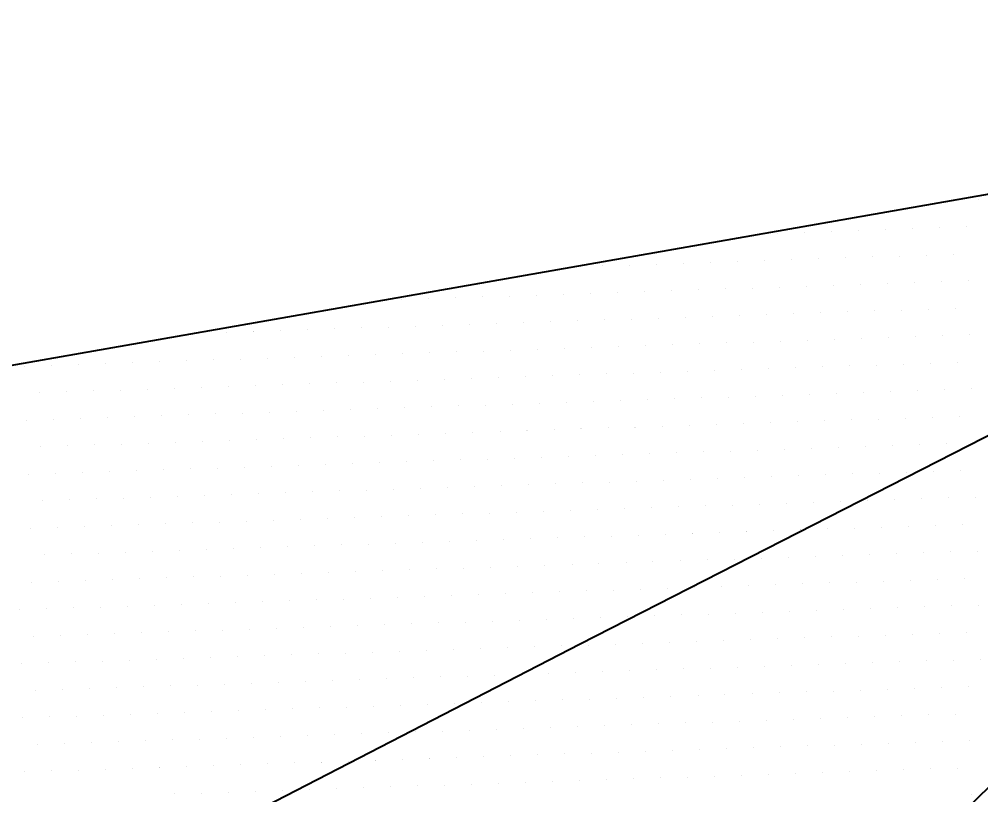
# Model space of a CAD drawing. Header units: metres. Extents: x -81 to 63023, y -186 to 109005.
# Drawn here: x 66.175 to 66.288, y -10.5435 to -10.4524 of the extents above; entities that cross this region are included whole.
import ezdxf
from ezdxf.enums import TextEntityAlignment as Align

# ---------------------------------------------------------------- set-up
doc = ezdxf.new("R2018")
doc.units = ezdxf.units.M
doc.layers.add('LIN010CO', color=2, linetype='Continuous')
doc.layers.add('TEXT035', color=1, linetype='Continuous')
doc.styles.get("Standard").update_dxf_attribs({"font": 'txt.shx'})

# ---------------------------------------------------------------- blocks, each defined once
blk = doc.blocks.new('*X20')
at = {"color": 0}
for p, q in [((259.3848, 627.9769), (259.3848, 627.9769)), ((259.39115, 627.9769), (259.39115, 627.9769)), ((259.3975, 627.9769), (259.3975, 627.9769)), ((259.40385, 627.9769), (259.40385, 627.9769)), ((259.4102, 627.9769), (259.4102, 627.9769)), ((259.41655, 627.9769), (259.41655, 627.9769)), ((259.4229, 627.9769), (259.4229, 627.9769)), ((259.381625, 627.97055), (259.381625, 627.97055)), ((259.387975, 627.97055), (259.387975, 627.97055)), ((259.394325, 627.97055), (259.394325, 627.97055)), ((259.400675, 627.97055), (259.400675, 627.97055)), ((259.407025, 627.97055), (259.407025, 627.97055)), ((259.413375, 627.97055), (259.413375, 627.97055)), ((259.419725, 627.97055), (259.419725, 627.97055)), ((259.426075, 627.97055), (259.426075, 627.97055)), ((259.432425, 627.97055), (259.432425, 627.97055)), ((259.438775, 627.97055), (259.438775, 627.97055)), ((259.445125, 627.97055), (259.445125, 627.97055)), ((259.451475, 627.97055), (259.451475, 627.97055)), ((259.457825, 627.97055), (259.457825, 627.97055)), ((259.464175, 627.97055), (259.464175, 627.97055)), ((259.470525, 627.97055), (259.470525, 627.97055)), ((259.3848, 627.9642), (259.3848, 627.9642)), ((259.39115, 627.9642), (259.39115, 627.9642)), ((259.3975, 627.9642), (259.3975, 627.9642)), ((259.40385, 627.9642), (259.40385, 627.9642)), ((259.4102, 627.9642), (259.4102, 627.9642)), ((259.41655, 627.9642), (259.41655, 627.9642)), ((259.4229, 627.9642), (259.4229, 627.9642)), ((259.42925, 627.9642), (259.42925, 627.9642)), ((259.4356, 627.9642), (259.4356, 627.9642)), ((259.44195, 627.9642), (259.44195, 627.9642)), ((259.4483, 627.9642), (259.4483, 627.9642)), ((259.45465, 627.9642), (259.45465, 627.9642)), ((259.461, 627.9642), (259.461, 627.9642)), ((259.46735, 627.9642), (259.46735, 627.9642)), ((259.4737, 627.9642), (259.4737, 627.9642)), ((259.48005, 627.9642), (259.48005, 627.9642)), ((259.4864, 627.9642), (259.4864, 627.9642)), ((259.381625, 627.95785), (259.381625, 627.95785)), ((259.387975, 627.95785), (259.387975, 627.95785)), ((259.394325, 627.95785), (259.394325, 627.95785)), ((259.400675, 627.95785), (259.400675, 627.95785)), ((259.407025, 627.95785), (259.407025, 627.95785)), ((259.413375, 627.95785), (259.413375, 627.95785)), ((259.419725, 627.95785), (259.419725, 627.95785)), ((259.426075, 627.95785), (259.426075, 627.95785)), ((259.432425, 627.95785), (259.432425, 627.95785)), ((259.438775, 627.95785), (259.438775, 627.95785)), ((259.445125, 627.95785), (259.445125, 627.95785)), ((259.451475, 627.95785), (259.451475, 627.95785)), ((259.457825, 627.95785), (259.457825, 627.95785)), ((259.464175, 627.95785), (259.464175, 627.95785)), ((259.470525, 627.95785), (259.470525, 627.95785)), ((259.476875, 627.95785), (259.476875, 627.95785)), ((259.483225, 627.95785), (259.483225, 627.95785)), ((259.489575, 627.95785), (259.489575, 627.95785)), ((259.3848, 627.9515), (259.3848, 627.9515)), ((259.39115, 627.9515), (259.39115, 627.9515)), ((259.3975, 627.9515), (259.3975, 627.9515)), ((259.40385, 627.9515), (259.40385, 627.9515)), ((259.4102, 627.9515), (259.4102, 627.9515)), ((259.41655, 627.9515), (259.41655, 627.9515)), ((259.4229, 627.9515), (259.4229, 627.9515)), ((259.42925, 627.9515), (259.42925, 627.9515)), ((259.4356, 627.9515), (259.4356, 627.9515)), ((259.44195, 627.9515), (259.44195, 627.9515)), ((259.4483, 627.9515), (259.4483, 627.9515)), ((259.45465, 627.9515), (259.45465, 627.9515)), ((259.461, 627.9515), (259.461, 627.9515)), ((259.46735, 627.9515), (259.46735, 627.9515)), ((259.4737, 627.9515), (259.4737, 627.9515)), ((259.48005, 627.9515), (259.48005, 627.9515)), ((259.4864, 627.9515), (259.4864, 627.9515)), ((259.381625, 627.94515), (259.381625, 627.94515)), ((259.387975, 627.94515), (259.387975, 627.94515)), ((259.394325, 627.94515), (259.394325, 627.94515)), ((259.400675, 627.94515), (259.400675, 627.94515)), ((259.407025, 627.94515), (259.407025, 627.94515)), ((259.413375, 627.94515), (259.413375, 627.94515)), ((259.419725, 627.94515), (259.419725, 627.94515)), ((259.426075, 627.94515), (259.426075, 627.94515)), ((259.432425, 627.94515), (259.432425, 627.94515)), ((259.438775, 627.94515), (259.438775, 627.94515)), ((259.445125, 627.94515), (259.445125, 627.94515)), ((259.451475, 627.94515), (259.451475, 627.94515)), ((259.457825, 627.94515), (259.457825, 627.94515)), ((259.464175, 627.94515), (259.464175, 627.94515)), ((259.470525, 627.94515), (259.470525, 627.94515)), ((259.476875, 627.94515), (259.476875, 627.94515)), ((259.483225, 627.94515), (259.483225, 627.94515)), ((259.489575, 627.94515), (259.489575, 627.94515)), ((259.3848, 627.9388), (259.3848, 627.9388)), ((259.39115, 627.9388), (259.39115, 627.9388)), ((259.3975, 627.9388), (259.3975, 627.9388)), ((259.40385, 627.9388), (259.40385, 627.9388)), ((259.4102, 627.9388), (259.4102, 627.9388)), ((259.41655, 627.9388), (259.41655, 627.9388)), ((259.4229, 627.9388), (259.4229, 627.9388)), ((259.42925, 627.9388), (259.42925, 627.9388)), ((259.4356, 627.9388), (259.4356, 627.9388)), ((259.44195, 627.9388), (259.44195, 627.9388)), ((259.4483, 627.9388), (259.4483, 627.9388)), ((259.45465, 627.9388), (259.45465, 627.9388)), ((259.461, 627.9388), (259.461, 627.9388)), ((259.46735, 627.9388), (259.46735, 627.9388)), ((259.4737, 627.9388), (259.4737, 627.9388)), ((259.48005, 627.9388), (259.48005, 627.9388)), ((259.4864, 627.9388), (259.4864, 627.9388)), ((259.49275, 627.9388), (259.49275, 627.9388)), ((259.381625, 627.93245), (259.381625, 627.93245)), ((259.387975, 627.93245), (259.387975, 627.93245)), ((259.394325, 627.93245), (259.394325, 627.93245)), ((259.400675, 627.93245), (259.400675, 627.93245)), ((259.407025, 627.93245), (259.407025, 627.93245)), ((259.413375, 627.93245), (259.413375, 627.93245)), ((259.419725, 627.93245), (259.419725, 627.93245)), ((259.426075, 627.93245), (259.426075, 627.93245)), ((259.432425, 627.93245), (259.432425, 627.93245)), ((259.438775, 627.93245), (259.438775, 627.93245)), ((259.445125, 627.93245), (259.445125, 627.93245)), ((259.451475, 627.93245), (259.451475, 627.93245)), ((259.457825, 627.93245), (259.457825, 627.93245)), ((259.464175, 627.93245), (259.464175, 627.93245)), ((259.470525, 627.93245), (259.470525, 627.93245)), ((259.476875, 627.93245), (259.476875, 627.93245)), ((259.483225, 627.93245), (259.483225, 627.93245)), ((259.489575, 627.93245), (259.489575, 627.93245)), ((259.3848, 627.9261), (259.3848, 627.9261)), ((259.39115, 627.9261), (259.39115, 627.9261)), ((259.3975, 627.9261), (259.3975, 627.9261)), ((259.40385, 627.9261), (259.40385, 627.9261)), ((259.4102, 627.9261), (259.4102, 627.9261)), ((259.41655, 627.9261), (259.41655, 627.9261)), ((259.4229, 627.9261), (259.4229, 627.9261)), ((259.42925, 627.9261), (259.42925, 627.9261)), ((259.4356, 627.9261), (259.4356, 627.9261)), ((259.44195, 627.9261), (259.44195, 627.9261)), ((259.4483, 627.9261), (259.4483, 627.9261)), ((259.45465, 627.9261), (259.45465, 627.9261)), ((259.461, 627.9261), (259.461, 627.9261)), ((259.46735, 627.9261), (259.46735, 627.9261)), ((259.4737, 627.9261), (259.4737, 627.9261)), ((259.48005, 627.9261), (259.48005, 627.9261)), ((259.4864, 627.9261), (259.4864, 627.9261)), ((259.49275, 627.9261), (259.49275, 627.9261)), ((259.381625, 627.91975), (259.381625, 627.91975)), ((259.387975, 627.91975), (259.387975, 627.91975)), ((259.394325, 627.91975), (259.394325, 627.91975)), ((259.400675, 627.91975), (259.400675, 627.91975)), ((259.407025, 627.91975), (259.407025, 627.91975)), ((259.413375, 627.91975), (259.413375, 627.91975)), ((259.419725, 627.91975), (259.419725, 627.91975)), ((259.426075, 627.91975), (259.426075, 627.91975)), ((259.432425, 627.91975), (259.432425, 627.91975)), ((259.438775, 627.91975), (259.438775, 627.91975)), ((259.445125, 627.91975), (259.445125, 627.91975)), ((259.451475, 627.91975), (259.451475, 627.91975)), ((259.457825, 627.91975), (259.457825, 627.91975)), ((259.464175, 627.91975), (259.464175, 627.91975)), ((259.470525, 627.91975), (259.470525, 627.91975)), ((259.476875, 627.91975), (259.476875, 627.91975)), ((259.483225, 627.91975), (259.483225, 627.91975)), ((259.489575, 627.91975), (259.489575, 627.91975))]:
    blk.add_line(p, q, dxfattribs=at)
blk = doc.blocks.new('*X19')
at = {"color": 0}
for p, q in [((259.37845, 627.98325), (259.37845, 627.98325)), ((259.38004, 627.98007), (259.38004, 627.98007)), ((259.38321, 627.98007), (259.38321, 627.98007)), ((259.38639, 627.98007), (259.38639, 627.98007)), ((259.38956, 627.98007), (259.38956, 627.98007)), ((259.39274, 627.98007), (259.39274, 627.98007)), ((259.39591, 627.98007), (259.39591, 627.98007)), ((259.39909, 627.98007), (259.39909, 627.98007)), ((259.40226, 627.98007), (259.40226, 627.98007)), ((259.38162, 627.9769), (259.38162, 627.9769)), ((259.3848, 627.9769), (259.3848, 627.9769)), ((259.38797, 627.9769), (259.38797, 627.9769)), ((259.39115, 627.9769), (259.39115, 627.9769)), ((259.39432, 627.9769), (259.39432, 627.9769)), ((259.3975, 627.9769), (259.3975, 627.9769)), ((259.40067, 627.9769), (259.40067, 627.9769)), ((259.40385, 627.9769), (259.40385, 627.9769)), ((259.40702, 627.9769), (259.40702, 627.9769)), ((259.4102, 627.9769), (259.4102, 627.9769)), ((259.41337, 627.9769), (259.41337, 627.9769)), ((259.41655, 627.9769), (259.41655, 627.9769)), ((259.41973, 627.9769), (259.41973, 627.9769)), ((259.4229, 627.9769), (259.4229, 627.9769)), ((259.42608, 627.9769), (259.42608, 627.9769)), ((259.38004, 627.97372), (259.38004, 627.97372)), ((259.38321, 627.97372), (259.38321, 627.97372)), ((259.38639, 627.97372), (259.38639, 627.97372)), ((259.38956, 627.97372), (259.38956, 627.97372)), ((259.39274, 627.97372), (259.39274, 627.97372)), ((259.39591, 627.97372), (259.39591, 627.97372)), ((259.39909, 627.97372), (259.39909, 627.97372)), ((259.40226, 627.97372), (259.40226, 627.97372)), ((259.40544, 627.97372), (259.40544, 627.97372)), ((259.40861, 627.97372), (259.40861, 627.97372)), ((259.41179, 627.97372), (259.41179, 627.97372)), ((259.41496, 627.97372), (259.41496, 627.97372)), ((259.41814, 627.97372), (259.41814, 627.97372)), ((259.42131, 627.97372), (259.42131, 627.97372)), ((259.42449, 627.97372), (259.42449, 627.97372)), ((259.42766, 627.97372), (259.42766, 627.97372)), ((259.43084, 627.97372), (259.43084, 627.97372)), ((259.43401, 627.97372), (259.43401, 627.97372)), ((259.43719, 627.97372), (259.43719, 627.97372)), ((259.44036, 627.97372), (259.44036, 627.97372)), ((259.44354, 627.97372), (259.44354, 627.97372)), ((259.44671, 627.97372), (259.44671, 627.97372)), ((259.38162, 627.97055), (259.38162, 627.97055)), ((259.3848, 627.97055), (259.3848, 627.97055)), ((259.38797, 627.97055), (259.38797, 627.97055)), ((259.39115, 627.97055), (259.39115, 627.97055)), ((259.39432, 627.97055), (259.39432, 627.97055)), ((259.3975, 627.97055), (259.3975, 627.97055)), ((259.40067, 627.97055), (259.40067, 627.97055)), ((259.40385, 627.97055), (259.40385, 627.97055)), ((259.40702, 627.97055), (259.40702, 627.97055)), ((259.4102, 627.97055), (259.4102, 627.97055)), ((259.41337, 627.97055), (259.41337, 627.97055)), ((259.41655, 627.97055), (259.41655, 627.97055)), ((259.41973, 627.97055), (259.41973, 627.97055)), ((259.4229, 627.97055), (259.4229, 627.97055)), ((259.42608, 627.97055), (259.42608, 627.97055)), ((259.42925, 627.97055), (259.42925, 627.97055)), ((259.43243, 627.97055), (259.43243, 627.97055)), ((259.4356, 627.97055), (259.4356, 627.97055)), ((259.43878, 627.97055), (259.43878, 627.97055)), ((259.44195, 627.97055), (259.44195, 627.97055)), ((259.44513, 627.97055), (259.44513, 627.97055)), ((259.4483, 627.97055), (259.4483, 627.97055)), ((259.45148, 627.97055), (259.45148, 627.97055)), ((259.45465, 627.97055), (259.45465, 627.97055)), ((259.45783, 627.97055), (259.45783, 627.97055)), ((259.461, 627.97055), (259.461, 627.97055)), ((259.46418, 627.97055), (259.46418, 627.97055)), ((259.46735, 627.97055), (259.46735, 627.97055)), ((259.47053, 627.97055), (259.47053, 627.97055)), ((259.38004, 627.96737), (259.38004, 627.96737)), ((259.38321, 627.96737), (259.38321, 627.96737)), ((259.38639, 627.96737), (259.38639, 627.96737)), ((259.38956, 627.96737), (259.38956, 627.96737)), ((259.39274, 627.96737), (259.39274, 627.96737)), ((259.39591, 627.96737), (259.39591, 627.96737)), ((259.39909, 627.96737), (259.39909, 627.96737)), ((259.40226, 627.96737), (259.40226, 627.96737)), ((259.40544, 627.96737), (259.40544, 627.96737)), ((259.40861, 627.96737), (259.40861, 627.96737)), ((259.41179, 627.96737), (259.41179, 627.96737)), ((259.41496, 627.96737), (259.41496, 627.96737)), ((259.41814, 627.96737), (259.41814, 627.96737)), ((259.42131, 627.96737), (259.42131, 627.96737)), ((259.42449, 627.96737), (259.42449, 627.96737)), ((259.42766, 627.96737), (259.42766, 627.96737)), ((259.43084, 627.96737), (259.43084, 627.96737)), ((259.43401, 627.96737), (259.43401, 627.96737)), ((259.43719, 627.96737), (259.43719, 627.96737)), ((259.44036, 627.96737), (259.44036, 627.96737)), ((259.44354, 627.96737), (259.44354, 627.96737)), ((259.44671, 627.96737), (259.44671, 627.96737)), ((259.44989, 627.96737), (259.44989, 627.96737)), ((259.45306, 627.96737), (259.45306, 627.96737)), ((259.45624, 627.96737), (259.45624, 627.96737)), ((259.45941, 627.96737), (259.45941, 627.96737)), ((259.46259, 627.96737), (259.46259, 627.96737)), ((259.46576, 627.96737), (259.46576, 627.96737)), ((259.46894, 627.96737), (259.46894, 627.96737)), ((259.47211, 627.96737), (259.47211, 627.96737)), ((259.47529, 627.96737), (259.47529, 627.96737)), ((259.47846, 627.96737), (259.47846, 627.96737)), ((259.48164, 627.96737), (259.48164, 627.96737)), ((259.48481, 627.96737), (259.48481, 627.96737)), ((259.48799, 627.96737), (259.48799, 627.96737)), ((259.49116, 627.96737), (259.49116, 627.96737)), ((259.38162, 627.9642), (259.38162, 627.9642)), ((259.3848, 627.9642), (259.3848, 627.9642)), ((259.38797, 627.9642), (259.38797, 627.9642)), ((259.39115, 627.9642), (259.39115, 627.9642)), ((259.39432, 627.9642), (259.39432, 627.9642)), ((259.3975, 627.9642), (259.3975, 627.9642)), ((259.40067, 627.9642), (259.40067, 627.9642)), ((259.40385, 627.9642), (259.40385, 627.9642)), ((259.40702, 627.9642), (259.40702, 627.9642)), ((259.4102, 627.9642), (259.4102, 627.9642)), ((259.41337, 627.9642), (259.41337, 627.9642)), ((259.41655, 627.9642), (259.41655, 627.9642)), ((259.41973, 627.9642), (259.41973, 627.9642)), ((259.4229, 627.9642), (259.4229, 627.9642)), ((259.42608, 627.9642), (259.42608, 627.9642)), ((259.42925, 627.9642), (259.42925, 627.9642)), ((259.43243, 627.9642), (259.43243, 627.9642)), ((259.4356, 627.9642), (259.4356, 627.9642)), ((259.43878, 627.9642), (259.43878, 627.9642)), ((259.44195, 627.9642), (259.44195, 627.9642)), ((259.44513, 627.9642), (259.44513, 627.9642)), ((259.4483, 627.9642), (259.4483, 627.9642)), ((259.45148, 627.9642), (259.45148, 627.9642)), ((259.45465, 627.9642), (259.45465, 627.9642)), ((259.45783, 627.9642), (259.45783, 627.9642)), ((259.461, 627.9642), (259.461, 627.9642)), ((259.46418, 627.9642), (259.46418, 627.9642)), ((259.46735, 627.9642), (259.46735, 627.9642)), ((259.47053, 627.9642), (259.47053, 627.9642)), ((259.4737, 627.9642), (259.4737, 627.9642)), ((259.47687, 627.9642), (259.47687, 627.9642)), ((259.48005, 627.9642), (259.48005, 627.9642)), ((259.48322, 627.9642), (259.48322, 627.9642)), ((259.4864, 627.9642), (259.4864, 627.9642)), ((259.48957, 627.9642), (259.48957, 627.9642)), ((259.38004, 627.96102), (259.38004, 627.96102)), ((259.38321, 627.96102), (259.38321, 627.96102)), ((259.38639, 627.96102), (259.38639, 627.96102)), ((259.38956, 627.96102), (259.38956, 627.96102)), ((259.39274, 627.96102), (259.39274, 627.96102)), ((259.39591, 627.96102), (259.39591, 627.96102)), ((259.39909, 627.96102), (259.39909, 627.96102)), ((259.40226, 627.96102), (259.40226, 627.96102)), ((259.40544, 627.96102), (259.40544, 627.96102)), ((259.40861, 627.96102), (259.40861, 627.96102)), ((259.41179, 627.96102), (259.41179, 627.96102)), ((259.41496, 627.96102), (259.41496, 627.96102)), ((259.41814, 627.96102), (259.41814, 627.96102)), ((259.42131, 627.96102), (259.42131, 627.96102)), ((259.42449, 627.96102), (259.42449, 627.96102)), ((259.42766, 627.96102), (259.42766, 627.96102)), ((259.43084, 627.96102), (259.43084, 627.96102)), ((259.43401, 627.96102), (259.43401, 627.96102)), ((259.43719, 627.96102), (259.43719, 627.96102)), ((259.44036, 627.96102), (259.44036, 627.96102)), ((259.44354, 627.96102), (259.44354, 627.96102)), ((259.44671, 627.96102), (259.44671, 627.96102)), ((259.44989, 627.96102), (259.44989, 627.96102)), ((259.45306, 627.96102), (259.45306, 627.96102)), ((259.45624, 627.96102), (259.45624, 627.96102)), ((259.45941, 627.96102), (259.45941, 627.96102)), ((259.46259, 627.96102), (259.46259, 627.96102)), ((259.46576, 627.96102), (259.46576, 627.96102)), ((259.46894, 627.96102), (259.46894, 627.96102)), ((259.47211, 627.96102), (259.47211, 627.96102)), ((259.47529, 627.96102), (259.47529, 627.96102)), ((259.47846, 627.96102), (259.47846, 627.96102)), ((259.48164, 627.96102), (259.48164, 627.96102)), ((259.48481, 627.96102), (259.48481, 627.96102)), ((259.48799, 627.96102), (259.48799, 627.96102)), ((259.49116, 627.96102), (259.49116, 627.96102)), ((259.38162, 627.95785), (259.38162, 627.95785)), ((259.3848, 627.95785), (259.3848, 627.95785)), ((259.38797, 627.95785), (259.38797, 627.95785)), ((259.39115, 627.95785), (259.39115, 627.95785)), ((259.39432, 627.95785), (259.39432, 627.95785)), ((259.3975, 627.95785), (259.3975, 627.95785)), ((259.40067, 627.95785), (259.40067, 627.95785)), ((259.40385, 627.95785), (259.40385, 627.95785)), ((259.40702, 627.95785), (259.40702, 627.95785)), ((259.4102, 627.95785), (259.4102, 627.95785)), ((259.41337, 627.95785), (259.41337, 627.95785)), ((259.41655, 627.95785), (259.41655, 627.95785)), ((259.41973, 627.95785), (259.41973, 627.95785)), ((259.4229, 627.95785), (259.4229, 627.95785)), ((259.42608, 627.95785), (259.42608, 627.95785)), ((259.42925, 627.95785), (259.42925, 627.95785)), ((259.43243, 627.95785), (259.43243, 627.95785)), ((259.4356, 627.95785), (259.4356, 627.95785)), ((259.43878, 627.95785), (259.43878, 627.95785)), ((259.44195, 627.95785), (259.44195, 627.95785)), ((259.44513, 627.95785), (259.44513, 627.95785)), ((259.4483, 627.95785), (259.4483, 627.95785)), ((259.45148, 627.95785), (259.45148, 627.95785)), ((259.45465, 627.95785), (259.45465, 627.95785)), ((259.45783, 627.95785), (259.45783, 627.95785)), ((259.461, 627.95785), (259.461, 627.95785)), ((259.46418, 627.95785), (259.46418, 627.95785)), ((259.46735, 627.95785), (259.46735, 627.95785)), ((259.47053, 627.95785), (259.47053, 627.95785)), ((259.4737, 627.95785), (259.4737, 627.95785)), ((259.47687, 627.95785), (259.47687, 627.95785)), ((259.48005, 627.95785), (259.48005, 627.95785)), ((259.48322, 627.95785), (259.48322, 627.95785)), ((259.4864, 627.95785), (259.4864, 627.95785)), ((259.48957, 627.95785), (259.48957, 627.95785)), ((259.38004, 627.95467), (259.38004, 627.95467)), ((259.38321, 627.95467), (259.38321, 627.95467)), ((259.38639, 627.95467), (259.38639, 627.95467)), ((259.38956, 627.95467), (259.38956, 627.95467)), ((259.39274, 627.95467), (259.39274, 627.95467)), ((259.39591, 627.95467), (259.39591, 627.95467)), ((259.39909, 627.95467), (259.39909, 627.95467)), ((259.40226, 627.95467), (259.40226, 627.95467)), ((259.40544, 627.95467), (259.40544, 627.95467)), ((259.40861, 627.95467), (259.40861, 627.95467)), ((259.41179, 627.95467), (259.41179, 627.95467)), ((259.41496, 627.95467), (259.41496, 627.95467)), ((259.41814, 627.95467), (259.41814, 627.95467)), ((259.42131, 627.95467), (259.42131, 627.95467)), ((259.42449, 627.95467), (259.42449, 627.95467)), ((259.42766, 627.95467), (259.42766, 627.95467)), ((259.43084, 627.95467), (259.43084, 627.95467)), ((259.43401, 627.95467), (259.43401, 627.95467)), ((259.43719, 627.95467), (259.43719, 627.95467)), ((259.44036, 627.95467), (259.44036, 627.95467)), ((259.44354, 627.95467), (259.44354, 627.95467)), ((259.44671, 627.95467), (259.44671, 627.95467)), ((259.44989, 627.95467), (259.44989, 627.95467)), ((259.45306, 627.95467), (259.45306, 627.95467)), ((259.45624, 627.95467), (259.45624, 627.95467)), ((259.45941, 627.95467), (259.45941, 627.95467)), ((259.46259, 627.95467), (259.46259, 627.95467)), ((259.46576, 627.95467), (259.46576, 627.95467)), ((259.46894, 627.95467), (259.46894, 627.95467)), ((259.47211, 627.95467), (259.47211, 627.95467)), ((259.47529, 627.95467), (259.47529, 627.95467)), ((259.47846, 627.95467), (259.47846, 627.95467)), ((259.48164, 627.95467), (259.48164, 627.95467)), ((259.48481, 627.95467), (259.48481, 627.95467)), ((259.48799, 627.95467), (259.48799, 627.95467)), ((259.49116, 627.95467), (259.49116, 627.95467)), ((259.38162, 627.9515), (259.38162, 627.9515)), ((259.3848, 627.9515), (259.3848, 627.9515)), ((259.38797, 627.9515), (259.38797, 627.9515)), ((259.39115, 627.9515), (259.39115, 627.9515)), ((259.39432, 627.9515), (259.39432, 627.9515)), ((259.3975, 627.9515), (259.3975, 627.9515)), ((259.40067, 627.9515), (259.40067, 627.9515)), ((259.40385, 627.9515), (259.40385, 627.9515)), ((259.40702, 627.9515), (259.40702, 627.9515)), ((259.4102, 627.9515), (259.4102, 627.9515)), ((259.41337, 627.9515), (259.41337, 627.9515)), ((259.41655, 627.9515), (259.41655, 627.9515)), ((259.41973, 627.9515), (259.41973, 627.9515)), ((259.4229, 627.9515), (259.4229, 627.9515)), ((259.42608, 627.9515), (259.42608, 627.9515)), ((259.42925, 627.9515), (259.42925, 627.9515)), ((259.43243, 627.9515), (259.43243, 627.9515)), ((259.4356, 627.9515), (259.4356, 627.9515)), ((259.43878, 627.9515), (259.43878, 627.9515)), ((259.44195, 627.9515), (259.44195, 627.9515)), ((259.44513, 627.9515), (259.44513, 627.9515)), ((259.4483, 627.9515), (259.4483, 627.9515)), ((259.45148, 627.9515), (259.45148, 627.9515)), ((259.45465, 627.9515), (259.45465, 627.9515)), ((259.45783, 627.9515), (259.45783, 627.9515)), ((259.461, 627.9515), (259.461, 627.9515)), ((259.46418, 627.9515), (259.46418, 627.9515)), ((259.46735, 627.9515), (259.46735, 627.9515)), ((259.47053, 627.9515), (259.47053, 627.9515)), ((259.4737, 627.9515), (259.4737, 627.9515)), ((259.47687, 627.9515), (259.47687, 627.9515)), ((259.48005, 627.9515), (259.48005, 627.9515)), ((259.48322, 627.9515), (259.48322, 627.9515)), ((259.4864, 627.9515), (259.4864, 627.9515)), ((259.48957, 627.9515), (259.48957, 627.9515)), ((259.38004, 627.94832), (259.38004, 627.94832)), ((259.38321, 627.94832), (259.38321, 627.94832)), ((259.38639, 627.94832), (259.38639, 627.94832)), ((259.38956, 627.94832), (259.38956, 627.94832)), ((259.39274, 627.94832), (259.39274, 627.94832)), ((259.39591, 627.94832), (259.39591, 627.94832)), ((259.39909, 627.94832), (259.39909, 627.94832)), ((259.40226, 627.94832), (259.40226, 627.94832)), ((259.40544, 627.94832), (259.40544, 627.94832)), ((259.40861, 627.94832), (259.40861, 627.94832)), ((259.41179, 627.94832), (259.41179, 627.94832)), ((259.41496, 627.94832), (259.41496, 627.94832)), ((259.41814, 627.94832), (259.41814, 627.94832)), ((259.42131, 627.94832), (259.42131, 627.94832)), ((259.42449, 627.94832), (259.42449, 627.94832)), ((259.42766, 627.94832), (259.42766, 627.94832)), ((259.43084, 627.94832), (259.43084, 627.94832)), ((259.43401, 627.94832), (259.43401, 627.94832)), ((259.43719, 627.94832), (259.43719, 627.94832)), ((259.44036, 627.94832), (259.44036, 627.94832)), ((259.44354, 627.94832), (259.44354, 627.94832)), ((259.44671, 627.94832), (259.44671, 627.94832)), ((259.44989, 627.94832), (259.44989, 627.94832)), ((259.45306, 627.94832), (259.45306, 627.94832)), ((259.45624, 627.94832), (259.45624, 627.94832)), ((259.45941, 627.94832), (259.45941, 627.94832)), ((259.46259, 627.94832), (259.46259, 627.94832)), ((259.46576, 627.94832), (259.46576, 627.94832)), ((259.46894, 627.94832), (259.46894, 627.94832)), ((259.47211, 627.94832), (259.47211, 627.94832)), ((259.47529, 627.94832), (259.47529, 627.94832)), ((259.47846, 627.94832), (259.47846, 627.94832)), ((259.48164, 627.94832), (259.48164, 627.94832)), ((259.48481, 627.94832), (259.48481, 627.94832)), ((259.48799, 627.94832), (259.48799, 627.94832)), ((259.49116, 627.94832), (259.49116, 627.94832)), ((259.38162, 627.94515), (259.38162, 627.94515)), ((259.3848, 627.94515), (259.3848, 627.94515)), ((259.38797, 627.94515), (259.38797, 627.94515)), ((259.39115, 627.94515), (259.39115, 627.94515)), ((259.39432, 627.94515), (259.39432, 627.94515)), ((259.3975, 627.94515), (259.3975, 627.94515)), ((259.40067, 627.94515), (259.40067, 627.94515)), ((259.40385, 627.94515), (259.40385, 627.94515)), ((259.40702, 627.94515), (259.40702, 627.94515)), ((259.4102, 627.94515), (259.4102, 627.94515)), ((259.41337, 627.94515), (259.41337, 627.94515)), ((259.41655, 627.94515), (259.41655, 627.94515)), ((259.41973, 627.94515), (259.41973, 627.94515)), ((259.4229, 627.94515), (259.4229, 627.94515)), ((259.42608, 627.94515), (259.42608, 627.94515)), ((259.42925, 627.94515), (259.42925, 627.94515)), ((259.43243, 627.94515), (259.43243, 627.94515)), ((259.4356, 627.94515), (259.4356, 627.94515)), ((259.43878, 627.94515), (259.43878, 627.94515)), ((259.44195, 627.94515), (259.44195, 627.94515)), ((259.44513, 627.94515), (259.44513, 627.94515)), ((259.4483, 627.94515), (259.4483, 627.94515)), ((259.45148, 627.94515), (259.45148, 627.94515)), ((259.45465, 627.94515), (259.45465, 627.94515)), ((259.45783, 627.94515), (259.45783, 627.94515)), ((259.461, 627.94515), (259.461, 627.94515)), ((259.46418, 627.94515), (259.46418, 627.94515)), ((259.46735, 627.94515), (259.46735, 627.94515)), ((259.47053, 627.94515), (259.47053, 627.94515)), ((259.4737, 627.94515), (259.4737, 627.94515)), ((259.47687, 627.94515), (259.47687, 627.94515)), ((259.48005, 627.94515), (259.48005, 627.94515)), ((259.48322, 627.94515), (259.48322, 627.94515)), ((259.4864, 627.94515), (259.4864, 627.94515)), ((259.48957, 627.94515), (259.48957, 627.94515)), ((259.38004, 627.94197), (259.38004, 627.94197)), ((259.38321, 627.94197), (259.38321, 627.94197)), ((259.38639, 627.94197), (259.38639, 627.94197)), ((259.38956, 627.94197), (259.38956, 627.94197)), ((259.39274, 627.94197), (259.39274, 627.94197)), ((259.39591, 627.94197), (259.39591, 627.94197)), ((259.39909, 627.94197), (259.39909, 627.94197)), ((259.40226, 627.94197), (259.40226, 627.94197)), ((259.40544, 627.94197), (259.40544, 627.94197)), ((259.40861, 627.94197), (259.40861, 627.94197)), ((259.41179, 627.94197), (259.41179, 627.94197)), ((259.41496, 627.94197), (259.41496, 627.94197)), ((259.41814, 627.94197), (259.41814, 627.94197)), ((259.42131, 627.94197), (259.42131, 627.94197)), ((259.42449, 627.94197), (259.42449, 627.94197)), ((259.42766, 627.94197), (259.42766, 627.94197)), ((259.43084, 627.94197), (259.43084, 627.94197)), ((259.43401, 627.94197), (259.43401, 627.94197)), ((259.43719, 627.94197), (259.43719, 627.94197)), ((259.44036, 627.94197), (259.44036, 627.94197)), ((259.44354, 627.94197), (259.44354, 627.94197)), ((259.44671, 627.94197), (259.44671, 627.94197)), ((259.44989, 627.94197), (259.44989, 627.94197)), ((259.45306, 627.94197), (259.45306, 627.94197)), ((259.45624, 627.94197), (259.45624, 627.94197)), ((259.45941, 627.94197), (259.45941, 627.94197)), ((259.46259, 627.94197), (259.46259, 627.94197)), ((259.46576, 627.94197), (259.46576, 627.94197)), ((259.46894, 627.94197), (259.46894, 627.94197)), ((259.47211, 627.94197), (259.47211, 627.94197)), ((259.47529, 627.94197), (259.47529, 627.94197)), ((259.47846, 627.94197), (259.47846, 627.94197)), ((259.48164, 627.94197), (259.48164, 627.94197)), ((259.48481, 627.94197), (259.48481, 627.94197)), ((259.48799, 627.94197), (259.48799, 627.94197)), ((259.49116, 627.94197), (259.49116, 627.94197)), ((259.38162, 627.9388), (259.38162, 627.9388)), ((259.3848, 627.9388), (259.3848, 627.9388)), ((259.38797, 627.9388), (259.38797, 627.9388)), ((259.39115, 627.9388), (259.39115, 627.9388)), ((259.39432, 627.9388), (259.39432, 627.9388)), ((259.3975, 627.9388), (259.3975, 627.9388)), ((259.40067, 627.9388), (259.40067, 627.9388)), ((259.40385, 627.9388), (259.40385, 627.9388)), ((259.40702, 627.9388), (259.40702, 627.9388)), ((259.4102, 627.9388), (259.4102, 627.9388)), ((259.41337, 627.9388), (259.41337, 627.9388)), ((259.41655, 627.9388), (259.41655, 627.9388)), ((259.41973, 627.9388), (259.41973, 627.9388)), ((259.4229, 627.9388), (259.4229, 627.9388)), ((259.42608, 627.9388), (259.42608, 627.9388)), ((259.42925, 627.9388), (259.42925, 627.9388)), ((259.43243, 627.9388), (259.43243, 627.9388)), ((259.4356, 627.9388), (259.4356, 627.9388)), ((259.43878, 627.9388), (259.43878, 627.9388)), ((259.44195, 627.9388), (259.44195, 627.9388)), ((259.44513, 627.9388), (259.44513, 627.9388)), ((259.4483, 627.9388), (259.4483, 627.9388)), ((259.45148, 627.9388), (259.45148, 627.9388)), ((259.45465, 627.9388), (259.45465, 627.9388)), ((259.45783, 627.9388), (259.45783, 627.9388)), ((259.461, 627.9388), (259.461, 627.9388)), ((259.46418, 627.9388), (259.46418, 627.9388)), ((259.46735, 627.9388), (259.46735, 627.9388)), ((259.47053, 627.9388), (259.47053, 627.9388)), ((259.4737, 627.9388), (259.4737, 627.9388)), ((259.47687, 627.9388), (259.47687, 627.9388)), ((259.48005, 627.9388), (259.48005, 627.9388)), ((259.48322, 627.9388), (259.48322, 627.9388)), ((259.4864, 627.9388), (259.4864, 627.9388)), ((259.48957, 627.9388), (259.48957, 627.9388)), ((259.49275, 627.9388), (259.49275, 627.9388)), ((259.38004, 627.93562), (259.38004, 627.93562)), ((259.38321, 627.93562), (259.38321, 627.93562)), ((259.38639, 627.93562), (259.38639, 627.93562)), ((259.38956, 627.93562), (259.38956, 627.93562)), ((259.39274, 627.93562), (259.39274, 627.93562)), ((259.39591, 627.93562), (259.39591, 627.93562)), ((259.39909, 627.93562), (259.39909, 627.93562)), ((259.40226, 627.93562), (259.40226, 627.93562)), ((259.40544, 627.93562), (259.40544, 627.93562)), ((259.40861, 627.93562), (259.40861, 627.93562)), ((259.41179, 627.93562), (259.41179, 627.93562)), ((259.41496, 627.93562), (259.41496, 627.93562)), ((259.41814, 627.93562), (259.41814, 627.93562)), ((259.42131, 627.93562), (259.42131, 627.93562)), ((259.42449, 627.93562), (259.42449, 627.93562)), ((259.42766, 627.93562), (259.42766, 627.93562)), ((259.43084, 627.93562), (259.43084, 627.93562)), ((259.43401, 627.93562), (259.43401, 627.93562)), ((259.43719, 627.93562), (259.43719, 627.93562)), ((259.44036, 627.93562), (259.44036, 627.93562)), ((259.44354, 627.93562), (259.44354, 627.93562)), ((259.44671, 627.93562), (259.44671, 627.93562)), ((259.44989, 627.93562), (259.44989, 627.93562)), ((259.45306, 627.93562), (259.45306, 627.93562)), ((259.45624, 627.93562), (259.45624, 627.93562)), ((259.45941, 627.93562), (259.45941, 627.93562)), ((259.46259, 627.93562), (259.46259, 627.93562)), ((259.46576, 627.93562), (259.46576, 627.93562)), ((259.46894, 627.93562), (259.46894, 627.93562)), ((259.47211, 627.93562), (259.47211, 627.93562)), ((259.47529, 627.93562), (259.47529, 627.93562)), ((259.47846, 627.93562), (259.47846, 627.93562)), ((259.48164, 627.93562), (259.48164, 627.93562)), ((259.48481, 627.93562), (259.48481, 627.93562)), ((259.48799, 627.93562), (259.48799, 627.93562)), ((259.49116, 627.93562), (259.49116, 627.93562)), ((259.38162, 627.93245), (259.38162, 627.93245)), ((259.3848, 627.93245), (259.3848, 627.93245)), ((259.38797, 627.93245), (259.38797, 627.93245)), ((259.39115, 627.93245), (259.39115, 627.93245)), ((259.39432, 627.93245), (259.39432, 627.93245)), ((259.3975, 627.93245), (259.3975, 627.93245)), ((259.40067, 627.93245), (259.40067, 627.93245)), ((259.40385, 627.93245), (259.40385, 627.93245)), ((259.40702, 627.93245), (259.40702, 627.93245)), ((259.4102, 627.93245), (259.4102, 627.93245)), ((259.41337, 627.93245), (259.41337, 627.93245)), ((259.41655, 627.93245), (259.41655, 627.93245)), ((259.41973, 627.93245), (259.41973, 627.93245)), ((259.4229, 627.93245), (259.4229, 627.93245)), ((259.42608, 627.93245), (259.42608, 627.93245)), ((259.42925, 627.93245), (259.42925, 627.93245)), ((259.43243, 627.93245), (259.43243, 627.93245)), ((259.4356, 627.93245), (259.4356, 627.93245)), ((259.43878, 627.93245), (259.43878, 627.93245)), ((259.44195, 627.93245), (259.44195, 627.93245)), ((259.44513, 627.93245), (259.44513, 627.93245)), ((259.4483, 627.93245), (259.4483, 627.93245)), ((259.45148, 627.93245), (259.45148, 627.93245)), ((259.45465, 627.93245), (259.45465, 627.93245)), ((259.45783, 627.93245), (259.45783, 627.93245)), ((259.461, 627.93245), (259.461, 627.93245)), ((259.46418, 627.93245), (259.46418, 627.93245)), ((259.46735, 627.93245), (259.46735, 627.93245)), ((259.47053, 627.93245), (259.47053, 627.93245)), ((259.4737, 627.93245), (259.4737, 627.93245)), ((259.47687, 627.93245), (259.47687, 627.93245)), ((259.48005, 627.93245), (259.48005, 627.93245)), ((259.48322, 627.93245), (259.48322, 627.93245)), ((259.4864, 627.93245), (259.4864, 627.93245)), ((259.48957, 627.93245), (259.48957, 627.93245)), ((259.49275, 627.93245), (259.49275, 627.93245)), ((259.38004, 627.92927), (259.38004, 627.92927)), ((259.38321, 627.92927), (259.38321, 627.92927)), ((259.38639, 627.92927), (259.38639, 627.92927)), ((259.38956, 627.92927), (259.38956, 627.92927)), ((259.39274, 627.92927), (259.39274, 627.92927)), ((259.39591, 627.92927), (259.39591, 627.92927)), ((259.39909, 627.92927), (259.39909, 627.92927)), ((259.40226, 627.92927), (259.40226, 627.92927)), ((259.40544, 627.92927), (259.40544, 627.92927)), ((259.40861, 627.92927), (259.40861, 627.92927)), ((259.41179, 627.92927), (259.41179, 627.92927)), ((259.41496, 627.92927), (259.41496, 627.92927)), ((259.41814, 627.92927), (259.41814, 627.92927)), ((259.42131, 627.92927), (259.42131, 627.92927)), ((259.42449, 627.92927), (259.42449, 627.92927)), ((259.42766, 627.92927), (259.42766, 627.92927)), ((259.43084, 627.92927), (259.43084, 627.92927)), ((259.43401, 627.92927), (259.43401, 627.92927)), ((259.43719, 627.92927), (259.43719, 627.92927)), ((259.44036, 627.92927), (259.44036, 627.92927)), ((259.44354, 627.92927), (259.44354, 627.92927)), ((259.44671, 627.92927), (259.44671, 627.92927)), ((259.44989, 627.92927), (259.44989, 627.92927)), ((259.45306, 627.92927), (259.45306, 627.92927)), ((259.45624, 627.92927), (259.45624, 627.92927)), ((259.45941, 627.92927), (259.45941, 627.92927)), ((259.46259, 627.92927), (259.46259, 627.92927)), ((259.46576, 627.92927), (259.46576, 627.92927)), ((259.46894, 627.92927), (259.46894, 627.92927)), ((259.47211, 627.92927), (259.47211, 627.92927)), ((259.47529, 627.92927), (259.47529, 627.92927)), ((259.47846, 627.92927), (259.47846, 627.92927)), ((259.48164, 627.92927), (259.48164, 627.92927)), ((259.48481, 627.92927), (259.48481, 627.92927)), ((259.48799, 627.92927), (259.48799, 627.92927)), ((259.49116, 627.92927), (259.49116, 627.92927)), ((259.38162, 627.9261), (259.38162, 627.9261)), ((259.3848, 627.9261), (259.3848, 627.9261)), ((259.38797, 627.9261), (259.38797, 627.9261)), ((259.39115, 627.9261), (259.39115, 627.9261)), ((259.39432, 627.9261), (259.39432, 627.9261)), ((259.3975, 627.9261), (259.3975, 627.9261)), ((259.40067, 627.9261), (259.40067, 627.9261)), ((259.40385, 627.9261), (259.40385, 627.9261)), ((259.40702, 627.9261), (259.40702, 627.9261)), ((259.4102, 627.9261), (259.4102, 627.9261)), ((259.41337, 627.9261), (259.41337, 627.9261)), ((259.41655, 627.9261), (259.41655, 627.9261)), ((259.41973, 627.9261), (259.41973, 627.9261)), ((259.4229, 627.9261), (259.4229, 627.9261)), ((259.42608, 627.9261), (259.42608, 627.9261)), ((259.42925, 627.9261), (259.42925, 627.9261)), ((259.43243, 627.9261), (259.43243, 627.9261)), ((259.4356, 627.9261), (259.4356, 627.9261)), ((259.43878, 627.9261), (259.43878, 627.9261)), ((259.44195, 627.9261), (259.44195, 627.9261)), ((259.44513, 627.9261), (259.44513, 627.9261)), ((259.4483, 627.9261), (259.4483, 627.9261)), ((259.45148, 627.9261), (259.45148, 627.9261)), ((259.45465, 627.9261), (259.45465, 627.9261)), ((259.45783, 627.9261), (259.45783, 627.9261)), ((259.461, 627.9261), (259.461, 627.9261)), ((259.46418, 627.9261), (259.46418, 627.9261)), ((259.46735, 627.9261), (259.46735, 627.9261)), ((259.47053, 627.9261), (259.47053, 627.9261)), ((259.4737, 627.9261), (259.4737, 627.9261)), ((259.47687, 627.9261), (259.47687, 627.9261)), ((259.48005, 627.9261), (259.48005, 627.9261)), ((259.48322, 627.9261), (259.48322, 627.9261)), ((259.4864, 627.9261), (259.4864, 627.9261)), ((259.48957, 627.9261), (259.48957, 627.9261)), ((259.49275, 627.9261), (259.49275, 627.9261)), ((259.38321, 627.92292), (259.38321, 627.92292)), ((259.38639, 627.92292), (259.38639, 627.92292)), ((259.38956, 627.92292), (259.38956, 627.92292)), ((259.39274, 627.92292), (259.39274, 627.92292)), ((259.39591, 627.92292), (259.39591, 627.92292)), ((259.39909, 627.92292), (259.39909, 627.92292)), ((259.40226, 627.92292), (259.40226, 627.92292)), ((259.40544, 627.92292), (259.40544, 627.92292)), ((259.40861, 627.92292), (259.40861, 627.92292)), ((259.41179, 627.92292), (259.41179, 627.92292)), ((259.41496, 627.92292), (259.41496, 627.92292)), ((259.41814, 627.92292), (259.41814, 627.92292)), ((259.42131, 627.92292), (259.42131, 627.92292)), ((259.42449, 627.92292), (259.42449, 627.92292)), ((259.42766, 627.92292), (259.42766, 627.92292)), ((259.43084, 627.92292), (259.43084, 627.92292)), ((259.43401, 627.92292), (259.43401, 627.92292)), ((259.43719, 627.92292), (259.43719, 627.92292)), ((259.44036, 627.92292), (259.44036, 627.92292)), ((259.44354, 627.92292), (259.44354, 627.92292)), ((259.44671, 627.92292), (259.44671, 627.92292)), ((259.44989, 627.92292), (259.44989, 627.92292)), ((259.45306, 627.92292), (259.45306, 627.92292)), ((259.45624, 627.92292), (259.45624, 627.92292)), ((259.45941, 627.92292), (259.45941, 627.92292)), ((259.46259, 627.92292), (259.46259, 627.92292)), ((259.46576, 627.92292), (259.46576, 627.92292)), ((259.46894, 627.92292), (259.46894, 627.92292)), ((259.47211, 627.92292), (259.47211, 627.92292)), ((259.47529, 627.92292), (259.47529, 627.92292)), ((259.47846, 627.92292), (259.47846, 627.92292)), ((259.48164, 627.92292), (259.48164, 627.92292)), ((259.48481, 627.92292), (259.48481, 627.92292)), ((259.48799, 627.92292), (259.48799, 627.92292)), ((259.49116, 627.92292), (259.49116, 627.92292)), ((259.38162, 627.91975), (259.38162, 627.91975)), ((259.3848, 627.91975), (259.3848, 627.91975)), ((259.38797, 627.91975), (259.38797, 627.91975)), ((259.39115, 627.91975), (259.39115, 627.91975)), ((259.39432, 627.91975), (259.39432, 627.91975)), ((259.3975, 627.91975), (259.3975, 627.91975)), ((259.40067, 627.91975), (259.40067, 627.91975)), ((259.40385, 627.91975), (259.40385, 627.91975)), ((259.40702, 627.91975), (259.40702, 627.91975)), ((259.4102, 627.91975), (259.4102, 627.91975)), ((259.41337, 627.91975), (259.41337, 627.91975)), ((259.41655, 627.91975), (259.41655, 627.91975)), ((259.41973, 627.91975), (259.41973, 627.91975)), ((259.4229, 627.91975), (259.4229, 627.91975)), ((259.42608, 627.91975), (259.42608, 627.91975)), ((259.42925, 627.91975), (259.42925, 627.91975)), ((259.43243, 627.91975), (259.43243, 627.91975)), ((259.4356, 627.91975), (259.4356, 627.91975)), ((259.43878, 627.91975), (259.43878, 627.91975)), ((259.44195, 627.91975), (259.44195, 627.91975)), ((259.44513, 627.91975), (259.44513, 627.91975)), ((259.4483, 627.91975), (259.4483, 627.91975)), ((259.45148, 627.91975), (259.45148, 627.91975)), ((259.45465, 627.91975), (259.45465, 627.91975)), ((259.45783, 627.91975), (259.45783, 627.91975)), ((259.461, 627.91975), (259.461, 627.91975)), ((259.46418, 627.91975), (259.46418, 627.91975)), ((259.46735, 627.91975), (259.46735, 627.91975)), ((259.47053, 627.91975), (259.47053, 627.91975)), ((259.4737, 627.91975), (259.4737, 627.91975)), ((259.47687, 627.91975), (259.47687, 627.91975)), ((259.48005, 627.91975), (259.48005, 627.91975)), ((259.48322, 627.91975), (259.48322, 627.91975)), ((259.4864, 627.91975), (259.4864, 627.91975)), ((259.48957, 627.91975), (259.48957, 627.91975)), ((259.49275, 627.91975), (259.49275, 627.91975)), ((259.38321, 627.91657), (259.38321, 627.91657)), ((259.38639, 627.91657), (259.38639, 627.91657)), ((259.38956, 627.91657), (259.38956, 627.91657)), ((259.39274, 627.91657), (259.39274, 627.91657)), ((259.39591, 627.91657), (259.39591, 627.91657)), ((259.39909, 627.91657), (259.39909, 627.91657)), ((259.40226, 627.91657), (259.40226, 627.91657)), ((259.40544, 627.91657), (259.40544, 627.91657)), ((259.40861, 627.91657), (259.40861, 627.91657)), ((259.41179, 627.91657), (259.41179, 627.91657)), ((259.41496, 627.91657), (259.41496, 627.91657)), ((259.41814, 627.91657), (259.41814, 627.91657)), ((259.42131, 627.91657), (259.42131, 627.91657)), ((259.42449, 627.91657), (259.42449, 627.91657)), ((259.42766, 627.91657), (259.42766, 627.91657)), ((259.43084, 627.91657), (259.43084, 627.91657)), ((259.43401, 627.91657), (259.43401, 627.91657)), ((259.43719, 627.91657), (259.43719, 627.91657)), ((259.44036, 627.91657), (259.44036, 627.91657)), ((259.44354, 627.91657), (259.44354, 627.91657)), ((259.44671, 627.91657), (259.44671, 627.91657)), ((259.44989, 627.91657), (259.44989, 627.91657)), ((259.45306, 627.91657), (259.45306, 627.91657)), ((259.45624, 627.91657), (259.45624, 627.91657)), ((259.45941, 627.91657), (259.45941, 627.91657)), ((259.46259, 627.91657), (259.46259, 627.91657)), ((259.46576, 627.91657), (259.46576, 627.91657)), ((259.46894, 627.91657), (259.46894, 627.91657)), ((259.47211, 627.91657), (259.47211, 627.91657)), ((259.47529, 627.91657), (259.47529, 627.91657)), ((259.38162, 627.9134), (259.38162, 627.9134))]:
    blk.add_line(p, q, dxfattribs=at)
blk = doc.blocks.new('*U22')
at = {"layer": 'LIN010CO'}
for points in [[(1.228122, -0.136891), (1.248981, -0.134243), (1.269797, -0.13057), (1.290615, -0.12586), (1.311479, -0.120103), (1.332433, -0.11329), (1.353521, -0.105409), (1.374856, -0.096445), (1.396825, -0.086361), (1.419881, -0.075116), (1.444479, -0.062667), (1.471073, -0.048973), (1.500119, -0.033992), (1.532069, -0.017681), (1.56738, 0)], [(1.56738, 0), (1.356333, -0.036987), (1.432185, -0.068889), (1.42223, -0.142264), (1.56738, 0)]]:
    blk.add_lwpolyline(points, dxfattribs=at)
at = {"layer": 'LIN010CO', "xscale": -0.5, "yscale": 0.5, "zscale": 0.5, "rotation": 1.893579172936262}
for name in ['*X20', '*X19']:
    blk.add_blockref(name, (141.517238, -309.542703), dxfattribs=at)
blk = doc.blocks.new('*U30')
at = {"layer": 'TEXT035', "lineweight": 30, "flags": 104}
blk.add_attdef('VALORE_AD', text='', height=0.25, rotation=360, dxfattribs=at).set_placement((-0.318408, 0.18), align=Align.BOTTOM_RIGHT)

msp = doc.modelspace()

# ---------------------------------------------------------------- block references
ref = msp.add_blockref('*U30', (66.37547, -8.15344), dxfattribs=dict(xscale=2, yscale=2, zscale=2))
lines = msp.add_mtext('P=0.00%', dxfattribs={"layer": 'TEXT035', "insert": (65.73866, -7.79344), "char_height": 2.5, "attachment_point": 1, "bg_fill": 3, "box_fill_scale": 1.1, "bg_fill_color": 256, "bg_fill_transparency": 3940247})
ref.add_attrib('VALORE_AD', '', (65.73866, -7.79344), dxfattribs={"flags": 104}).embed_mtext(lines)
at = {"xscale": 2, "yscale": 2, "zscale": 2}
msp.add_blockref('*U22', (63.24071, -10.45775), dxfattribs=at)

doc.saveas('drawing.dxf')
